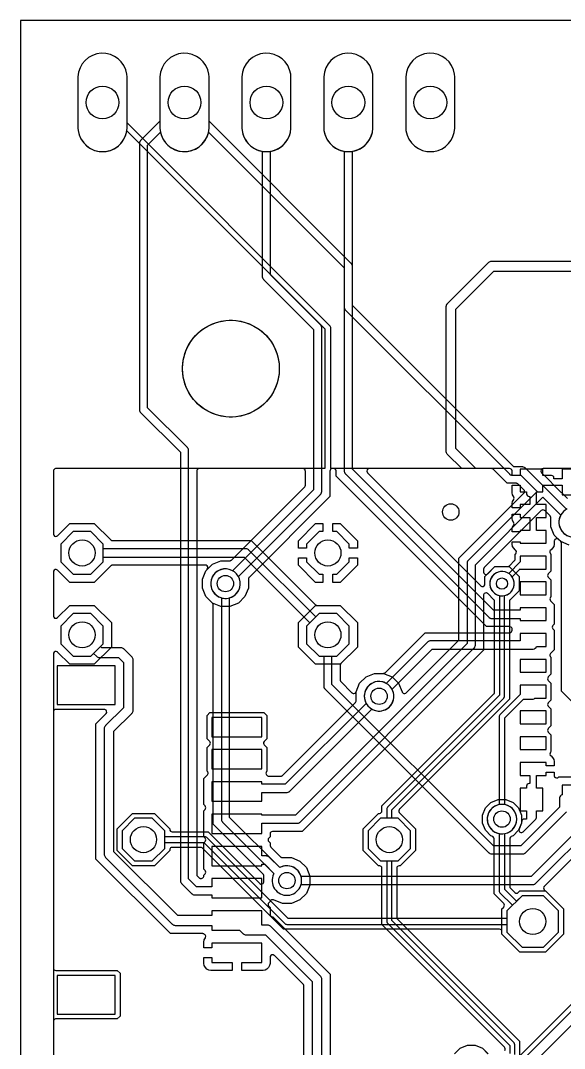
# Model space of a CAD drawing. Header units: millimetres. Extents: x 1.3 to 44.8, y 11.4 to 81.9.
# Drawn here: x 1.27 to 18.13, y 50.04 to 81.92 of the extents above; entities that cross this region are included whole.
import ezdxf

# ---------------------------------------------------------------- set-up
doc = ezdxf.new("R2010")
doc.units = ezdxf.units.MM

msp = doc.modelspace()

# ---------------------------------------------------------------- linework, layer by layer
at = {"layer": '16_copper'}
for points in [[(3.922, 77.858, 0.357806), (4.572, 78.576), (4.572, 80.174), (4.565, 80.249, 0.906347), (3.048, 80.174), (3.048, 78.576), (3.055, 78.501, 0.385742), (3.847, 77.851)], [(8.752, 55.305), (7.202, 55.305), (7.202, 55.055), (6.72, 55.055), (6.477, 55.298), (6.477, 68.58), (6.476, 68.585), (6.477, 68.591, 0.111436), (6.46, 68.644), (6.455, 68.65), (6.45, 68.658), (6.444, 68.665), (6.44, 68.67), (5.207, 69.903), (5.207, 78.052), (5.605, 78.451), (5.61, 78.428, 0.862606), (7.112, 78.576), (7.112, 80.174), (7.105, 80.249, 0.906347), (5.588, 80.174), (5.588, 78.793), (4.99, 78.195), (4.987, 78.191), (4.983, 78.187, 0.11143), (4.957, 78.137), (4.956, 78.13), (4.954, 78.12), (4.954, 78.111), (4.953, 78.105), (4.953, 69.85), (4.954, 69.845), (4.953, 69.839, 0.111436), (4.97, 69.786), (4.975, 69.78), (4.98, 69.772), (4.986, 69.765), (4.99, 69.76), (6.223, 68.527), (6.223, 55.245), (6.224, 55.24), (6.223, 55.234, 0.111436), (6.24, 55.181), (6.245, 55.175), (6.25, 55.167), (6.256, 55.16), (6.26, 55.155), (6.578, 54.838), (6.582, 54.834), (6.586, 54.83, 0.11143), (6.635, 54.805), (6.642, 54.804), (6.652, 54.801), (6.661, 54.801), (6.668, 54.8), (7.202, 54.8), (7.202, 54.705), (8.752, 54.705)], [(7.709, 64.003, 0.493144), (8.031, 64.655), (8.02, 64.673), (10.567, 67.22), (10.571, 67.224), (10.575, 67.228, 0.11143), (10.6, 67.278), (10.601, 67.285), (10.604, 67.295), (10.604, 67.304), (10.604, 67.31), (10.604, 72.39), (10.604, 72.395), (10.604, 72.401, 0.111436), (10.587, 72.454), (10.583, 72.46), (10.577, 72.468), (10.571, 72.475), (10.567, 72.48), (9.017, 74.03), (9.017, 77.861), (9.075, 77.873, 0.330355), (9.652, 78.576), (9.652, 80.174), (9.645, 80.249, 0.906347), (8.128, 80.174), (8.128, 78.576), (8.135, 78.501, 0.303346), (8.705, 77.873), (8.763, 77.861), (8.763, 73.978), (8.764, 73.972), (8.763, 73.967, 0.111436), (8.78, 73.913), (8.785, 73.908), (8.79, 73.899), (8.796, 73.893), (8.8, 73.888), (10.351, 72.337), (10.351, 67.363), (7.841, 64.853), (7.823, 64.863, 1), (7.417, 64.042), (7.473, 64.019, 0.098491), (7.65, 63.995)], [(14.082, 77.858, 0.357806), (14.732, 78.576), (14.732, 80.174), (14.725, 80.249, 0.906347), (13.208, 80.174), (13.208, 78.576), (13.215, 78.501, 0.385742), (14.007, 77.851)], [(6.877, 55.309, 0.353397), (6.947, 55.374), (6.947, 55.379), (6.948, 55.385), (6.948, 55.41), (6.989, 55.451, 0.414222), (6.989, 55.559), (6.948, 55.6), (6.948, 56.41), (6.989, 56.451, 0.414222), (6.989, 56.559), (6.948, 56.6), (6.948, 57.41), (6.989, 57.451, 0.414222), (6.989, 57.559), (6.948, 57.6), (6.948, 58.41), (7.061, 58.523), (7.064, 58.528, 0.294747), (7.075, 58.609), (7.073, 58.614, 0.04807), (7.061, 58.631), (7.05, 58.642), (7.05, 59.368), (7.133, 59.451), (7.136, 59.456, 0.39257), (7.133, 59.559), (7.05, 59.642), (7.05, 60.368), (7.139, 60.457), (8.815, 60.457), (8.904, 60.368), (8.904, 59.642), (8.821, 59.559), (8.818, 59.554, 0.39257), (8.821, 59.451), (8.904, 59.368), (8.904, 58.642), (8.893, 58.631), (8.89, 58.626, 0.311053), (8.893, 58.523), (8.91, 58.506, 0.144304), (8.948, 58.485), (8.956, 58.485), (8.964, 58.483), (9.336, 58.483), (9.344, 58.485), (9.353, 58.485, 0.087654), (9.377, 58.496), (9.383, 58.501), (9.389, 58.506), (11.649, 60.765), (11.654, 60.772), (11.66, 60.779, 0.087651), (11.67, 60.803), (11.67, 60.811), (11.671, 60.819), (11.671, 61.101), (11.78, 61.363), (11.98, 61.563), (12.241, 61.671), (12.524, 61.671), (12.785, 61.563), (12.985, 61.363), (13.097, 61.093), (13.102, 61.084), (13.107, 61.076, 0.383476), (13.207, 61.057), (13.213, 61.061), (13.222, 61.068), (14.837, 62.683), (14.842, 62.69), (14.847, 62.696, 0.01577), (14.85, 62.7), (14.852, 62.706), (14.852, 62.707), (14.853, 62.709), (14.856, 62.716, 0.015767), (14.857, 62.721), (14.858, 62.725), (14.858, 62.728), (14.858, 62.732), (14.859, 62.737), (14.859, 65.245), (16.87, 67.256), (16.872, 67.258, 0.403381), (16.87, 67.364), (16.692, 67.542), (16.685, 67.547), (16.679, 67.552, 0.087664), (16.654, 67.562), (16.647, 67.563), (16.638, 67.564), (16.352, 67.564), (15.917, 67.999), (15.911, 68.004), (15.904, 68.009, 0.087651), (15.879, 68.019), (15.872, 68.02), (15.863, 68.021), (10.935, 68.021), (10.929, 68.02, 0.392588), (10.858, 67.945), (10.858, 67.152), (8.354, 64.647), (8.348, 64.64), (8.343, 64.634, 0.087651), (8.333, 64.609), (8.332, 64.602), (8.331, 64.593), (8.331, 64.311), (8.223, 64.05), (8.023, 63.85), (7.761, 63.741), (7.479, 63.741), (7.217, 63.85), (7.017, 64.05), (6.909, 64.311), (6.909, 64.594), (7.017, 64.855), (7.217, 65.055), (7.479, 65.164), (7.761, 65.164), (7.769, 65.165), (7.778, 65.166, 0.087654), (7.802, 65.176), (7.808, 65.181), (7.815, 65.186), (10.074, 67.445), (10.079, 67.452), (10.085, 67.459, 0.087651), (10.095, 67.483), (10.095, 67.491), (10.097, 67.499), (10.097, 67.945), (10.096, 67.951, 0.392588), (10.02, 68.021), (6.807, 68.021), (6.802, 68.02, 0.392588), (6.731, 67.945), (6.731, 55.434), (6.732, 55.426), (6.733, 55.417, 0.087644), (6.743, 55.393), (6.748, 55.387), (6.753, 55.38), (6.803, 55.331), (6.81, 55.326), (6.816, 55.32, 0.079388), (6.841, 55.31), (6.848, 55.31), (6.857, 55.308), (6.872, 55.308)], [(8.752, 57.976), (9.525, 57.976), (9.53, 57.976), (9.536, 57.976, 0.111436), (9.589, 57.993), (9.595, 57.997), (9.603, 58.003), (9.61, 58.009), (9.615, 58.013), (12.162, 60.56), (12.18, 60.549, 1), (12.585, 61.371), (12.53, 61.394, 0.668178), (11.972, 60.757), (11.982, 60.739), (9.472, 58.23), (8.752, 58.23), (8.752, 58.305), (7.202, 58.305), (7.202, 57.705), (8.752, 57.705)], [(16.75, 53.023), (16.192, 53.58), (16.192, 54.37), (16.247, 54.424), (16.25, 54.429, 0.39257), (16.247, 54.532), (15.951, 54.828), (15.951, 56.539), (15.951, 56.541), (15.951, 56.542, 0.218353), (15.922, 56.599), (15.913, 56.604), (15.906, 56.609, 0.00789), (15.904, 56.61), (15.847, 56.633), (15.676, 56.805), (15.583, 57.029), (15.583, 57.271), (15.676, 57.495), (15.847, 57.667), (16.071, 57.76), (16.314, 57.76), (16.538, 57.667), (16.709, 57.495), (16.802, 57.271), (16.802, 57.029), (16.709, 56.805), (16.538, 56.633), (16.481, 56.61, 0.229641), (16.437, 56.56), (16.435, 56.549), (16.434, 56.542, 0.007896), (16.434, 56.539), (16.434, 55.059), (16.435, 55.051), (16.436, 55.042, 0.087654), (16.446, 55.018), (16.451, 55.012), (16.456, 55.005), (16.588, 54.873), (16.593, 54.87, 0.392527), (16.696, 54.873), (16.75, 54.927), (17.54, 54.927), (18.097, 54.37), (18.097, 53.58), (17.54, 53.023)], [(17.945, 53.644), (17.945, 54.306), (17.476, 54.775), (16.814, 54.775), (16.642, 54.604), (16.281, 54.964), (16.281, 56.701), (16.282, 56.701, 1), (16.103, 57.599), (16.045, 57.584, 0.767326), (16.103, 56.701), (16.104, 56.701), (16.104, 54.927), (16.104, 54.926), (16.104, 54.925, 0.133453), (16.117, 54.88), (16.13, 54.865), (16.516, 54.478), (16.345, 54.306), (16.345, 53.644), (16.814, 53.175), (17.476, 53.175)], [(9.614, 54.796, 1), (9.436, 55.694), (9.378, 55.679), (9.322, 55.656), (9.304, 55.645), (8.98, 55.97), (8.976, 55.973), (8.972, 55.977, 0.11143), (8.922, 56.003), (8.915, 56.004), (8.905, 56.006), (8.896, 56.006), (8.89, 56.007), (8.752, 56.007), (8.752, 56.305), (7.202, 56.305), (7.202, 55.705), (8.752, 55.705), (8.752, 55.753), (8.837, 55.753), (9.125, 55.466), (9.114, 55.448, 0.577348), (9.555, 54.788)]]:
    msp.add_lwpolyline(points, format="xyb", close=True, dxfattribs=at)
for points in [[(18.194, 66.758), (16.917, 68.035), (16.913, 68.038), (16.909, 68.042, 0.11143), (16.86, 68.068), (16.853, 68.069), (16.843, 68.071), (16.834, 68.071), (16.828, 68.072), (16.563, 68.072), (11.557, 73.078), (11.557, 77.861), (11.615, 77.873, 0.330355), (12.192, 78.576), (12.192, 80.174), (12.185, 80.249, 0.906347), (10.668, 80.174), (10.668, 78.576), (10.675, 78.501, 0.303346), (11.245, 77.873), (11.303, 77.861), (11.303, 73.025), (11.304, 73.02), (11.303, 73.014, 0.111436), (11.32, 72.961), (11.325, 72.955), (11.33, 72.947), (11.336, 72.94), (11.34, 72.935), (16.42, 67.855), (16.424, 67.852), (16.428, 67.848, 0.11143), (16.478, 67.822), (16.485, 67.821), (16.495, 67.819), (16.504, 67.819), (16.51, 67.818), (16.775, 67.818), (17.283, 67.31), (15.15, 65.177), (15.147, 65.173), (15.143, 65.169, 0.11143), (15.117, 65.12), (15.116, 65.113), (15.114, 65.103), (15.114, 65.094), (15.113, 65.088), (15.113, 62.6), (9.79, 57.277), (8.752, 57.277), (8.752, 57.305), (7.202, 57.305), (7.202, 56.705), (8.752, 56.705), (8.752, 57.023), (9.843, 57.023), (9.848, 57.024), (9.853, 57.023, 0.111436), (9.907, 57.04), (9.912, 57.045), (9.921, 57.05), (9.927, 57.056), (9.932, 57.06), (15.33, 62.458), (15.333, 62.462), (15.337, 62.466, 0.11143), (15.363, 62.515), (15.364, 62.522), (15.366, 62.532), (15.366, 62.541), (15.367, 62.548), (15.367, 65.035), (17.463, 67.13), (18.015, 66.578), (18.004, 66.56, 1), (18.826, 66.155)], [(30.493, 68.021), (17.474, 68.021), (17.471, 68.021), (17.468, 68.021, 0.54841), (17.408, 67.908), (17.413, 67.901), (17.417, 67.895, 0.015772), (17.42, 67.891), (17.598, 67.713), (17.598, 67.713), (17.866, 67.445), (17.866, 67.445), (18.22, 67.091)], [(18.274, 65.646), (18.012, 65.755), (17.812, 65.955), (17.704, 66.216), (17.704, 66.498), (17.703, 66.507), (17.702, 66.515, 0.087654), (17.692, 66.54), (17.687, 66.545), (17.681, 66.552), (17.516, 66.717), (17.512, 66.721, 0.39257), (17.409, 66.717), (15.643, 64.952), (15.638, 64.945), (15.633, 64.939, 0.087651), (15.623, 64.914), (15.622, 64.907), (15.621, 64.898), (15.621, 64.815), (15.621, 64.813), (15.621, 64.81, 0.54841), (15.734, 64.749), (15.741, 64.754), (15.748, 64.758, 0.015772), (15.751, 64.761), (15.973, 64.983), (16.412, 64.983), (16.723, 64.672), (16.723, 64.233), (16.443, 63.953), (16.438, 63.946), (16.433, 63.94, 0.087651), (16.423, 63.915), (16.422, 63.908), (16.421, 63.899), (16.421, 60.865), (13.014, 57.458), (13.012, 57.456), (13.01, 57.454), (13.007, 57.449), (13.007, 57.449), (13.007, 57.449), (13.005, 57.447), (13.001, 57.44, 0.235825), (12.998, 57.372), (13.002, 57.367), (13.002, 57.367), (13.002, 57.367), (13.003, 57.365), (13.007, 57.358, 0.0185), (13.01, 57.354), (13.014, 57.35), (13.014, 57.35), (13.513, 56.852), (13.513, 56.178), (13.037, 55.702), (13.005, 55.702, 0.414214), (12.929, 55.626), (12.929, 54.101), (12.93, 54.093), (12.93, 54.084, 0.087654), (12.941, 54.06), (12.946, 54.054), (12.951, 54.047), (16.739, 50.26), (16.739, 49.753)], [(16.586, 49.848), (16.586, 50.165), (16.585, 50.173), (16.584, 50.182, 0.087654), (16.574, 50.206), (16.569, 50.212), (16.564, 50.219), (12.776, 54.007), (12.776, 55.855), (12.974, 55.855), (13.36, 56.241), (13.36, 56.789), (12.974, 57.175), (12.776, 57.175), (12.776, 57.436), (16.246, 60.906), (16.251, 60.913), (16.257, 60.919, 0.087651), (16.267, 60.944), (16.268, 60.951), (16.269, 60.96), (16.269, 64.081), (16.314, 64.094, 1), (16.071, 64.811), (16.025, 64.792, 0.714263), (16.116, 64.081), (16.116, 60.992), (12.646, 57.521), (12.641, 57.515), (12.636, 57.508, 0.087651), (12.626, 57.484), (12.625, 57.476), (12.624, 57.468), (12.624, 57.175), (12.426, 57.175), (12.04, 56.789), (12.04, 56.241), (12.426, 55.855), (12.624, 55.855), (12.624, 53.975), (12.625, 53.967), (12.626, 53.958, 0.087654), (12.636, 53.934), (12.641, 53.928), (12.646, 53.921), (16.434, 50.133), (16.434, 49.879)], [(16.281, 49.974, 0.331252), (16.269, 50.08), (16.264, 50.086), (16.259, 50.093), (12.471, 53.88), (12.471, 55.626), (12.471, 55.632, 0.372127), (12.401, 55.701), (12.395, 55.702), (12.363, 55.702), (11.887, 56.178), (11.887, 56.852), (12.363, 57.328), (12.395, 57.328, 0.414214), (12.471, 57.404), (12.471, 57.562), (15.942, 61.032), (15.947, 61.039), (15.952, 61.046, 0.087651), (15.962, 61.07), (15.963, 61.078), (15.964, 61.086), (15.964, 63.899), (15.963, 63.908), (15.962, 63.916, 0.087654), (15.952, 63.94), (15.947, 63.946), (15.942, 63.953), (15.751, 64.144), (15.749, 64.145), (15.747, 64.147, 0.54841), (15.624, 64.11), (15.623, 64.102), (15.621, 64.094, 0.01577), (15.621, 64.09), (15.621, 62.39), (10, 56.769), (9.082, 56.769), (9.077, 56.768, 0.392588), (9.006, 56.693), (9.006, 56.6), (8.965, 56.559, 0.414222), (8.965, 56.451), (9.006, 56.41), (9.006, 56.334), (9.007, 56.329), (9.007, 56.326), (9.007, 56.324), (9.008, 56.317, 0.087654), (9.018, 56.293), (9.023, 56.287), (9.028, 56.28), (9.33, 55.979), (9.337, 55.973), (9.344, 55.968, 0.087651), (9.368, 55.958), (9.376, 55.957), (9.384, 55.956), (9.666, 55.956), (9.928, 55.848), (10.128, 55.648), (10.236, 55.386), (10.236, 55.104), (10.128, 54.842), (9.928, 54.642), (9.666, 54.534), (9.384, 54.534), (9.111, 54.647), (9.102, 54.649), (9.093, 54.652, 0.276848), (9.016, 54.615), (9.013, 54.607), (8.965, 54.559), (8.962, 54.554, 0.392535), (8.965, 54.451), (9.006, 54.41), (9.006, 54.194), (9.007, 54.188, 0.237984), (9.042, 54.13), (9.046, 54.127, 0.093668), (9.082, 54.118), (9.089, 54.118), (10.865, 52.342), (10.865, 29.659)], [(10.611, 29.329), (10.611, 52.173), (10.61, 52.179), (10.61, 52.185, 0.153128), (10.577, 52.27), (10.566, 52.281), (9.028, 53.819), (9.024, 53.823), (9.02, 53.827, 0.153125), (8.936, 53.863), (8.92, 53.864), (8.752, 53.864), (8.752, 54.305), (7.202, 54.305), (7.202, 54.157), (6.144, 54.157), (4.166, 56.136), (4.166, 59.878), (4.716, 60.429), (4.72, 60.433), (4.724, 60.437, 0.153125), (4.76, 60.521), (4.761, 60.537), (4.761, 62.073), (4.76, 62.079), (4.76, 62.085, 0.153128), (4.727, 62.17), (4.716, 62.181), (4.478, 62.419), (4.474, 62.423), (4.47, 62.427, 0.153125), (4.386, 62.463), (4.37, 62.464), (3.792, 62.464), (3.75, 62.506), (3.835, 62.591), (3.835, 63.139), (3.449, 63.525), (2.901, 63.525), (2.515, 63.139), (2.515, 62.591), (2.901, 62.205), (3.449, 62.205), (3.534, 62.29), (3.621, 62.204), (3.625, 62.2), (3.629, 62.196, 0.153125), (3.713, 62.16), (3.729, 62.159), (4.307, 62.159), (4.456, 62.01), (4.456, 60.6), (3.905, 60.049), (3.902, 60.045), (3.898, 60.041, 0.153125), (3.862, 59.957), (3.861, 59.941), (3.861, 56.073), (3.861, 56.067), (3.861, 56.062, 0.153128), (3.895, 55.977), (3.905, 55.965), (5.974, 53.897), (5.978, 53.894), (5.982, 53.889, 0.153125), (6.066, 53.853), (6.081, 53.853), (7.202, 53.853), (7.202, 53.705), (8.061, 53.705), (8.163, 53.604), (8.167, 53.6), (8.171, 53.596, 0.153125), (8.255, 53.56), (8.271, 53.559), (8.857, 53.559), (10.306, 52.11), (10.306, 29.329)], [(10.052, 42.018), (10.052, 51.973), (10.051, 51.982), (10.05, 51.99, 0.087654), (10.04, 52.015), (10.035, 52.02), (10.03, 52.027), (9.136, 52.921), (9.134, 52.923), (9.132, 52.925, 0.548399), (9.009, 52.888), (9.008, 52.879), (9.006, 52.872, 0.01577), (9.006, 52.867), (9.006, 52.672), (8.989, 52.607), (8.955, 52.549), (8.908, 52.502), (8.85, 52.468), (8.785, 52.451), (8.127, 52.451), (8.127, 52.705), (8.752, 52.705), (8.752, 53.305), (7.202, 53.305), (7.202, 53.155), (6.948, 53.155), (6.948, 53.338), (6.965, 53.403), (7.002, 53.466), (7.004, 53.472), (7.007, 53.478, 0.233833), (6.99, 53.558), (6.972, 53.576, 0.144305), (6.934, 53.597), (6.926, 53.597), (6.918, 53.599), (5.913, 53.599), (3.607, 55.905), (3.607, 60.11), (3.92, 60.423), (3.921, 60.425), (3.923, 60.427, 0.54841), (3.886, 60.55), (3.878, 60.551), (3.87, 60.552, 0.01577), (3.866, 60.553), (2.362, 60.553), (2.357, 60.552, 0.392588), (2.286, 60.476), (2.286, 52.534), (2.287, 52.528, 0.392588), (2.362, 52.457), (4.265, 52.457), (4.354, 52.368), (4.354, 51.042), (4.265, 50.953), (2.362, 50.953), (2.357, 50.952, 0.392588), (2.286, 50.876), (2.286, 12.522)]]:
    msp.add_lwpolyline(points, format="xyb", dxfattribs=at)
for points in [[(9.881, 65.557), (9.881, 65.784), (10.416, 66.319), (10.643, 66.319), (10.643, 66.065), (10.521, 66.065), (10.135, 65.679), (10.135, 65.557)], [(11.455, 65.557), (11.455, 65.679), (11.069, 66.065), (10.947, 66.065), (10.947, 66.319), (11.174, 66.319), (11.709, 65.784), (11.709, 65.557)], [(3.835, 65.131), (3.835, 65.679), (3.449, 66.065), (2.901, 66.065), (2.515, 65.679), (2.515, 65.131), (2.901, 64.745), (3.449, 64.745)], [(10.416, 64.491), (9.881, 65.026), (9.881, 65.253), (10.135, 65.253), (10.135, 65.131), (10.521, 64.745), (10.643, 64.745), (10.643, 64.491)], [(10.947, 64.491), (10.947, 64.745), (11.069, 64.745), (11.455, 65.131), (11.455, 65.253), (11.709, 65.253), (11.709, 65.026), (11.174, 64.491)], [(10.416, 61.951), (9.881, 62.486), (9.881, 63.244), (10.416, 63.779), (11.174, 63.779), (11.709, 63.244), (11.709, 62.486), (11.174, 61.951)], [(11.455, 62.591), (11.455, 63.139), (11.069, 63.525), (10.521, 63.525), (10.135, 63.139), (10.135, 62.591), (10.521, 62.205), (11.069, 62.205)], [(4.202, 61.905), (2.402, 61.905), (2.402, 60.705), (4.202, 60.705)], [(8.752, 60.305), (7.202, 60.305), (7.202, 59.705), (8.752, 59.705)], [(8.752, 59.305), (7.202, 59.305), (7.202, 58.705), (8.752, 58.705)], [(5.74, 56.241), (5.74, 56.789), (5.354, 57.175), (4.806, 57.175), (4.42, 56.789), (4.42, 56.241), (4.806, 55.855), (5.354, 55.855)], [(7.169, 52.451), (7.104, 52.468), (7.046, 52.502), (6.999, 52.549), (6.965, 52.607), (6.948, 52.672), (6.948, 52.855), (7.202, 52.855), (7.202, 52.705), (7.827, 52.705), (7.827, 52.451)], [(4.202, 52.305), (2.402, 52.305), (2.402, 51.105), (4.202, 51.105)]]:
    msp.add_lwpolyline(points, close=True, dxfattribs=at)
msp.add_lwpolyline([(14.723, 49.875), (14.895, 50.047), (15.119, 50.14), (15.361, 50.14), (15.585, 50.047), (15.759, 49.873)], dxfattribs=at)
at = {"layer": '1_copper'}
for points in [[(11.602, 61.046), (11.603, 61.046, 0.218354), (11.659, 61.077), (11.662, 61.083), (11.668, 61.093), (11.78, 61.363), (11.98, 61.563), (12.241, 61.671), (12.523, 61.671), (12.532, 61.672), (12.54, 61.673, 0.087654), (12.565, 61.683), (12.57, 61.688), (12.577, 61.694), (13.812, 62.928), (16.428, 62.928), (16.433, 62.929, 0.218348), (16.488, 62.96), (16.492, 62.964, 0.106163), (16.504, 63.005), (16.504, 63.031), (16.504, 63.032, 0.374465), (16.449, 63.116), (16.441, 63.117), (16.434, 63.119, 0.01615), (16.429, 63.119), (15.717, 63.119), (11.049, 67.787), (11.049, 67.945), (11.048, 67.951, 0.392588), (10.973, 68.021), (10.884, 68.021), (10.884, 72.39), (10.884, 72.391), (10.884, 72.393, 0.133453), (10.87, 72.437), (10.858, 72.453), (4.572, 78.739), (4.572, 80.174), (4.565, 80.249, 0.906347), (3.048, 80.174), (3.048, 78.576), (3.055, 78.501, 0.859481), (4.564, 78.496), (10.706, 72.353), (10.706, 68.021), (2.362, 68.021), (2.357, 68.02, 0.392588), (2.286, 67.945), (2.286, 65.993), (2.286, 65.99), (2.286, 65.987, 0.54841), (2.399, 65.927), (2.406, 65.932), (2.413, 65.936, 0.015772), (2.416, 65.939), (2.796, 66.319), (3.554, 66.319), (4.065, 65.808), (4.072, 65.803), (4.078, 65.798, 0.087651), (4.103, 65.788), (4.11, 65.787), (4.119, 65.786), (8.413, 65.786), (10.397, 63.802), (10.404, 63.797), (10.41, 63.791, 0.087651), (10.435, 63.781), (10.442, 63.781), (10.451, 63.779), (11.174, 63.779), (11.709, 63.244), (11.709, 62.486), (11.198, 61.975), (11.193, 61.968), (11.188, 61.962, 0.087651), (11.178, 61.937), (11.177, 61.93), (11.176, 61.921), (11.176, 61.467), (11.177, 61.458), (11.178, 61.45, 0.087654), (11.188, 61.426), (11.193, 61.42), (11.198, 61.413), (11.543, 61.068), (11.551, 61.062), (11.559, 61.056, 0.144311), (11.601, 61.046)], [(17.558, 63.705), (16.758, 63.705), (16.758, 63.627), (15.928, 63.627), (11.557, 67.998), (11.557, 74.295), (11.556, 74.3), (11.557, 74.306, 0.111436), (11.54, 74.359), (11.535, 74.365), (11.53, 74.373), (11.524, 74.38), (11.52, 74.385), (7.112, 78.793), (7.112, 80.174), (7.105, 80.249, 0.906347), (5.588, 80.174), (5.588, 78.576), (5.595, 78.501, 0.820678), (7.09, 78.428), (7.095, 78.451), (11.303, 74.242), (11.303, 67.945), (11.304, 67.94), (11.303, 67.934, 0.111436), (11.32, 67.881), (11.325, 67.875), (11.33, 67.867), (11.336, 67.86), (11.34, 67.855), (15.785, 63.41), (15.789, 63.407), (15.793, 63.403, 0.11143), (15.843, 63.377), (15.85, 63.376), (15.86, 63.374), (15.869, 63.374), (15.875, 63.373), (16.758, 63.373), (16.758, 63.305), (17.558, 63.305)], [(9.002, 77.858, 0.357806), (9.652, 78.576), (9.652, 80.174), (9.645, 80.249, 0.906347), (8.128, 80.174), (8.128, 78.576), (8.135, 78.501, 0.385742), (8.927, 77.851)], [(11.542, 77.858, 0.357806), (12.192, 78.576), (12.192, 80.174), (12.185, 80.249, 0.906347), (10.668, 80.174), (10.668, 78.576), (10.675, 78.501, 0.385742), (11.467, 77.851)], [(14.082, 77.858, 0.357806), (14.732, 78.576), (14.732, 80.174), (14.725, 80.249, 0.906347), (13.208, 80.174), (13.208, 78.576), (13.215, 78.501, 0.385742), (14.007, 77.851)], [(16.504, 66.805), (16.504, 66.938), (16.521, 67.003), (16.558, 67.067), (16.561, 67.074), (16.564, 67.081, 0.16681), (16.564, 67.13), (16.561, 67.136), (16.558, 67.143), (16.521, 67.207), (16.504, 67.272), (16.504, 67.503), (16.758, 67.503), (16.758, 67.305), (16.955, 67.305), (16.955, 67.235), (16.956, 67.23, 0.392588), (17.032, 67.159), (17.058, 67.159), (17.058, 66.905), (16.758, 66.905), (16.758, 66.805)], [(16.504, 66.057), (16.504, 66.138), (16.521, 66.203), (16.558, 66.267), (16.561, 66.274), (16.564, 66.281, 0.166816), (16.564, 66.33), (16.561, 66.336), (16.558, 66.343), (16.521, 66.407), (16.504, 66.472), (16.504, 66.605), (16.758, 66.605), (16.758, 66.505), (17.058, 66.505), (17.058, 66.105), (16.758, 66.105), (16.758, 66.057)], [(16.266, 64.081, 0.532534), (16.509, 64.661), (16.758, 64.91), (16.758, 64.905), (17.558, 64.905), (17.558, 65.305), (16.758, 65.305), (16.758, 65.126), (16.401, 64.769), (16.36, 64.792, 1), (16.025, 64.113), (16.071, 64.094, 0.09849), (16.217, 64.074)], [(12.472, 60.511, 0.493144), (12.793, 61.163), (12.783, 61.181), (14.023, 62.421), (17.145, 62.421), (17.153, 62.421), (17.161, 62.421, 0.283796), (17.265, 62.505), (17.558, 62.505), (17.558, 62.905), (16.758, 62.905), (16.758, 62.675), (13.97, 62.675), (13.965, 62.674), (13.959, 62.674, 0.111436), (13.906, 62.657), (13.9, 62.653), (13.892, 62.647), (13.885, 62.641), (13.88, 62.637), (12.603, 61.36), (12.585, 61.371, 1), (12.18, 60.549), (12.235, 60.526, 0.098491), (12.412, 60.503)], [(16.282, 56.701, 0.820678), (16.282, 57.599), (16.281, 57.599), (16.281, 60.288), (16.864, 60.871), (17.145, 60.871), (17.154, 60.872), (17.162, 60.873, 0.1506), (17.209, 60.898), (17.214, 60.905), (17.214, 60.905), (17.558, 60.905), (17.558, 61.305), (16.758, 61.305), (16.758, 61.016), (16.13, 60.388), (16.129, 60.387), (16.128, 60.386, 0.133459), (16.106, 60.345), (16.104, 60.325), (16.104, 57.599), (16.103, 57.599, 0.936601), (16.222, 56.693)], [(17.945, 53.644), (17.945, 54.306), (17.476, 54.775), (16.814, 54.775), (16.345, 54.306), (16.345, 54.064), (9.562, 54.064), (7.048, 56.578), (7.047, 56.579), (7.046, 56.58, 0.133459), (7.005, 56.602), (6.985, 56.604), (5.74, 56.604), (5.74, 56.789), (5.354, 57.175), (4.806, 57.175), (4.42, 56.789), (4.42, 56.241), (4.806, 55.855), (5.354, 55.855), (5.74, 56.241), (5.74, 56.426), (6.948, 56.426), (9.462, 53.912), (9.463, 53.911), (9.464, 53.91, 0.133459), (9.505, 53.888), (9.525, 53.886), (16.345, 53.886), (16.345, 53.644), (16.814, 53.175), (17.476, 53.175)]]:
    msp.add_lwpolyline(points, format="xyb", close=True, dxfattribs=at)
for points in [[(19.575, 74.447), (15.875, 74.447), (15.869, 74.447), (15.864, 74.447, 0.153128), (15.779, 74.413), (15.767, 74.403), (14.497, 73.133), (14.494, 73.128), (14.489, 73.124, 0.153125), (14.453, 73.041), (14.453, 73.025), (14.453, 68.58), (14.453, 68.574), (14.453, 68.569, 0.153128), (14.487, 68.484), (14.497, 68.472), (14.948, 68.021), (12.077, 68.021), (12.074, 68.021), (12.071, 68.021, 0.54841), (12.01, 67.908), (12.015, 67.901), (12.019, 67.895, 0.015772), (12.023, 67.891), (15.532, 64.382), (15.534, 64.38), (15.536, 64.378, 0.54841), (15.659, 64.415), (15.66, 64.424), (15.662, 64.431, 0.01577), (15.662, 64.436), (15.662, 64.672), (15.973, 64.983), (16.368, 64.983), (16.377, 64.984), (16.385, 64.985, 0.087654), (16.41, 64.995), (16.415, 65), (16.422, 65.005), (16.583, 65.166), (16.588, 65.173), (16.594, 65.18, 0.087651), (16.604, 65.204), (16.604, 65.212), (16.605, 65.22), (16.605, 65.368), (16.619, 65.381, 0.438835), (16.603, 65.501), (16.602, 65.502), (16.555, 65.549), (16.521, 65.607), (16.504, 65.672), (16.504, 65.753), (16.758, 65.753), (16.758, 65.705), (17.558, 65.705), (17.558, 66.105), (17.258, 66.105), (17.258, 66.505), (17.558, 66.505), (17.558, 66.905), (17.258, 66.905), (17.258, 67.218), (17.258, 67.22, 0.051003), (17.26, 67.235), (17.26, 67.305), (17.458, 67.305), (17.458, 67.503), (17.728, 67.503), (17.733, 67.503, 0.034815), (17.744, 67.505), (17.744, 67.505), (18.058, 67.505), (18.058, 67.205), (18.458, 67.205)], [(18.458, 68.005), (18.058, 68.005), (18.058, 67.705), (17.804, 67.705), (17.804, 67.731, 0.414226), (17.728, 67.807), (17.458, 67.807), (17.458, 68.005), (16.758, 68.005), (16.758, 67.807), (16.504, 67.807), (16.504, 67.945), (16.503, 67.951, 0.392588), (16.428, 68.021), (15.379, 68.021), (14.757, 68.643), (14.757, 72.962), (15.938, 74.143), (19.638, 74.143)], [(18.212, 66.768, 0.66818), (18.268, 65.924)], [(18.458, 58.205), (18.058, 58.205), (18.058, 57.905), (18.054, 57.904, 0.246981), (17.975, 57.817), (17.974, 57.81), (17.971, 57.8), (17.971, 57.791), (17.971, 57.785), (17.971, 57.52), (16.775, 56.325), (15.928, 56.325), (10.922, 61.33), (10.922, 62.205), (11.069, 62.205), (11.455, 62.591), (11.455, 63.139), (11.069, 63.525), (10.521, 63.525), (10.418, 63.422), (8.345, 65.495), (8.341, 65.498), (8.337, 65.502, 0.11143), (8.287, 65.528), (8.28, 65.529), (8.27, 65.531), (8.261, 65.531), (8.255, 65.532), (3.835, 65.532), (3.835, 65.679), (3.449, 66.065), (2.901, 66.065), (2.515, 65.679), (2.515, 65.131), (2.901, 64.745), (3.449, 64.745), (3.835, 65.131), (3.835, 65.278), (8.202, 65.278), (10.238, 63.242), (10.135, 63.139), (10.135, 62.591), (10.521, 62.205), (10.668, 62.205), (10.668, 61.278), (10.669, 61.272), (10.668, 61.267, 0.111436), (10.685, 61.213), (10.69, 61.208), (10.695, 61.199), (10.701, 61.193), (10.705, 61.188), (15.785, 56.108), (15.789, 56.104), (15.793, 56.1, 0.11143), (15.843, 56.075), (15.85, 56.074), (15.86, 56.071), (15.869, 56.071), (15.875, 56.071), (16.828, 56.071), (16.833, 56.071), (16.838, 56.071, 0.111436), (16.892, 56.088), (16.897, 56.092), (16.906, 56.098), (16.912, 56.104), (16.917, 56.108), (18.187, 57.378)], [(20.162, 58.992), (18.034, 61.12), (18.034, 65.701), (18.033, 65.71), (18.032, 65.718, 0.087654), (18.022, 65.742), (18.017, 65.748), (18.012, 65.755), (17.942, 65.825), (17.94, 65.826), (17.938, 65.829, 0.54841), (17.815, 65.792), (17.814, 65.783), (17.812, 65.776, 0.01577), (17.812, 65.771), (17.812, 65.672), (17.795, 65.607), (17.761, 65.549), (17.714, 65.502), (17.713, 65.501, 0.410324), (17.684, 65.398), (17.688, 65.393), (17.691, 65.388, 0.0194), (17.697, 65.381), (17.71, 65.368), (17.71, 64.842), (17.627, 64.759), (17.624, 64.754, 0.39257), (17.627, 64.651), (17.71, 64.568), (17.71, 64.042), (17.699, 64.031, 0.414231), (17.699, 63.923), (17.812, 63.81), (17.812, 63.2), (17.771, 63.159, 0.414222), (17.771, 63.051), (17.812, 63.01), (17.812, 62.4), (17.699, 62.287), (17.696, 62.282, 0.294787), (17.684, 62.201), (17.686, 62.196, 0.048071), (17.699, 62.179), (17.71, 62.168), (17.71, 61.642), (17.627, 61.559), (17.624, 61.554, 0.39257), (17.627, 61.451), (17.71, 61.368), (17.71, 60.842), (17.627, 60.759), (17.624, 60.754, 0.39257), (17.627, 60.651), (17.71, 60.568), (17.71, 60.042), (17.627, 59.959), (17.624, 59.954, 0.39257), (17.627, 59.851), (17.71, 59.768), (17.71, 59.242), (17.697, 59.229, 0.438835), (17.713, 59.109), (17.714, 59.108), (17.761, 59.061), (17.795, 59.003), (17.812, 58.938), (17.812, 58.805), (17.558, 58.805), (17.558, 58.905), (16.758, 58.905), (16.758, 58.505), (17.058, 58.505), (17.058, 58.251), (17.032, 58.251, 0.414214), (16.955, 58.175), (16.955, 58.105), (16.758, 58.105), (16.758, 57.405), (16.955, 57.405), (16.955, 57.151), (16.878, 57.151), (16.873, 57.15, 0.353397), (16.803, 57.085), (16.803, 57.08), (16.802, 57.075), (16.802, 57.029), (16.724, 56.84), (16.722, 56.833), (16.72, 56.827, 0.747787), (16.848, 56.757), (17.238, 57.147), (17.243, 57.154), (17.249, 57.16, 0.087651), (17.259, 57.185), (17.259, 57.192), (17.26, 57.201), (17.26, 57.405), (17.458, 57.405), (17.458, 58.105), (17.26, 58.105), (17.26, 58.175), (17.259, 58.18, 0.034815), (17.258, 58.191), (17.258, 58.191), (17.258, 58.505), (17.558, 58.505), (17.558, 58.605), (17.812, 58.605), (17.812, 58.502), (17.812, 58.499), (17.812, 58.496, 0.524412), (17.92, 58.433), (17.923, 58.435), (17.925, 58.436), (17.932, 58.441), (17.938, 58.445, 0.011376), (17.942, 58.448), (17.953, 58.459), (18.563, 58.459)], [(19.431, 56.992), (17.548, 55.11), (17.548, 55.11), (17.496, 55.058), (17.495, 55.055), (17.493, 55.053, 0.428598), (17.53, 54.93), (17.538, 54.929), (18.097, 54.37), (18.097, 53.58), (17.54, 53.023), (16.75, 53.023), (16.192, 53.58), (16.192, 53.658), (16.192, 53.663, 0.392588), (16.116, 53.734), (9.425, 53.734), (6.907, 56.251), (6.901, 56.256), (6.894, 56.262, 0.087651), (6.87, 56.272), (6.862, 56.273), (6.853, 56.274), (5.969, 56.274), (5.963, 56.273, 0.315153), (5.896, 56.218), (5.895, 56.213, 0.035198), (5.893, 56.198), (5.893, 56.178), (5.417, 55.702), (4.743, 55.702), (4.267, 56.178), (4.267, 56.852), (4.743, 57.328), (5.417, 57.328), (5.893, 56.852), (5.893, 56.832, 0.414214), (5.969, 56.756), (7.085, 56.756), (8.684, 55.158), (8.686, 55.156), (8.688, 55.154, 0.54841), (8.811, 55.191), (8.812, 55.199), (8.814, 55.207, 0.01577), (8.814, 55.211), (8.814, 55.386), (8.813, 55.394), (8.812, 55.403, 0.087654), (8.802, 55.427), (8.797, 55.433), (8.791, 55.44), (7.239, 56.992), (7.239, 63.796), (7.238, 63.805), (7.237, 63.813, 0.087654), (7.227, 63.837), (7.222, 63.843), (7.217, 63.85), (7.017, 64.05), (6.909, 64.311), (6.909, 64.594), (7.017, 64.855), (7.056, 64.894), (7.057, 64.896), (7.059, 64.898, 0.54841), (7.022, 65.021), (7.014, 65.022), (7.007, 65.024, 0.015781), (7.002, 65.024), (4.119, 65.024), (4.11, 65.023), (4.102, 65.022, 0.087654), (4.077, 65.012), (4.072, 65.007), (4.065, 65.002), (3.554, 64.491), (2.796, 64.491), (2.416, 64.871), (2.414, 64.872), (2.412, 64.875, 0.54841), (2.289, 64.838), (2.288, 64.829), (2.286, 64.822, 0.01577), (2.286, 64.817), (2.286, 63.453), (2.286, 63.45), (2.286, 63.447, 0.54841), (2.399, 63.387), (2.406, 63.392), (2.413, 63.396, 0.015772), (2.416, 63.399), (2.796, 63.779), (3.554, 63.779), (4.089, 63.244), (4.089, 62.486), (3.554, 61.951), (2.796, 61.951), (2.416, 62.331), (2.414, 62.332), (2.412, 62.335, 0.54841), (2.289, 62.298), (2.288, 62.289), (2.286, 62.282, 0.01577), (2.286, 62.277), (2.286, 49.917)], [(18.923, 57.203), (17.092, 55.372), (9.964, 55.372), (9.959, 55.392, 0.453093), (9.322, 55.656), (9.304, 55.645), (7.747, 57.203), (7.747, 64.013), (7.767, 64.019, 1), (7.473, 64.886), (7.417, 64.863, 0.66818), (7.473, 64.019), (7.493, 64.013), (7.493, 57.15), (7.494, 57.145), (7.493, 57.139, 0.111436), (7.51, 57.086), (7.515, 57.08), (7.52, 57.072), (7.526, 57.065), (7.53, 57.06), (9.125, 55.466), (9.114, 55.448, 0.577348), (9.555, 54.788), (9.614, 54.796, 0.267949), (9.959, 55.098), (9.964, 55.118), (17.145, 55.118), (17.15, 55.119), (17.156, 55.118, 0.111436), (17.209, 55.135), (17.215, 55.14), (17.223, 55.145), (17.23, 55.151), (17.235, 55.155), (19.14, 57.06)], [(12.94, 45.352), (18.871, 51.283), (20.955, 51.283, 0.172369), (21.051, 51.317), (21.063, 51.327), (25.566, 55.83), (25.569, 55.835), (25.573, 55.838, 0.153125), (25.609, 55.922), (25.61, 55.938), (25.61, 57.405), (25.658, 57.405), (25.658, 58.205), (25.258, 58.205), (25.258, 57.405), (25.305, 57.405), (25.305, 56.001), (20.892, 51.587), (18.808, 51.587), (18.802, 51.587), (18.797, 51.587, 0.153128), (18.712, 51.553), (18.7, 51.543), (13.487, 46.33)]]:
    msp.add_lwpolyline(points, format="xyb", dxfattribs=at)
for points in [[(9.881, 65.557), (9.881, 65.784), (10.416, 66.319), (10.643, 66.319), (10.643, 66.065), (10.521, 66.065), (10.135, 65.679), (10.135, 65.557)], [(11.455, 65.557), (11.455, 65.679), (11.069, 66.065), (10.947, 66.065), (10.947, 66.319), (11.174, 66.319), (11.709, 65.784), (11.709, 65.557)], [(10.416, 64.491), (9.881, 65.026), (9.881, 65.253), (10.135, 65.253), (10.135, 65.131), (10.521, 64.745), (10.643, 64.745), (10.643, 64.491)], [(10.947, 64.491), (10.947, 64.745), (11.069, 64.745), (11.455, 65.131), (11.455, 65.253), (11.709, 65.253), (11.709, 65.026), (11.174, 64.491)], [(17.558, 64.505), (16.758, 64.505), (16.758, 64.105), (17.558, 64.105)], [(3.835, 62.591), (3.835, 63.139), (3.449, 63.525), (2.901, 63.525), (2.515, 63.139), (2.515, 62.591), (2.901, 62.205), (3.449, 62.205)], [(17.558, 62.105), (16.758, 62.105), (16.758, 61.705), (17.558, 61.705)], [(17.558, 60.505), (16.758, 60.505), (16.758, 60.105), (17.558, 60.105)], [(17.558, 59.705), (16.758, 59.705), (16.758, 59.305), (17.558, 59.305)], [(13.36, 56.241), (13.36, 56.789), (12.974, 57.175), (12.426, 57.175), (12.04, 56.789), (12.04, 56.241), (12.426, 55.855), (12.974, 55.855)]]:
    msp.add_lwpolyline(points, close=True, dxfattribs=at)
for points in [[(13.77, 46.828), (18.682, 51.74)], [(14.721, 49.873), (14.895, 50.047), (15.119, 50.14), (15.361, 50.14), (15.585, 50.047), (15.757, 49.875)]]:
    msp.add_lwpolyline(points, dxfattribs=at)
at = {"layer": 'drills_NPTH'}
msp.add_circle((7.79, 71.12), 1.5, dxfattribs=at)
at = {"layer": 'drills_PTH'}
for centre, radius in [((3.81, 79.375), 0.508), ((6.35, 79.375), 0.508), ((8.89, 79.375), 0.508), ((11.43, 79.375), 0.508), ((13.97, 79.375), 0.508), ((3.175, 65.405), 0.406), ((10.795, 65.405), 0.406), ((3.175, 62.865), 0.406), ((10.795, 62.865), 0.406), ((5.08, 56.515), 0.406), ((12.7, 56.515), 0.406), ((17.145, 53.975), 0.406)]:
    msp.add_circle(centre, radius, dxfattribs=at)
at = {"layer": 'drills_via_1_16'}
for centre, radius in [((14.605, 66.675), 0.254), ((7.62, 64.453), 0.254), ((16.192, 64.453), 0.175), ((12.383, 60.96), 0.254), ((16.192, 57.15), 0.254), ((9.525, 55.245), 0.254)]:
    msp.add_circle(centre, radius, dxfattribs=at)
at = {"layer": 'holes'}
msp.add_lwpolyline([(9.29, 71.066), (9.282, 70.96), (9.267, 70.853), (9.244, 70.749), (9.214, 70.646), (9.177, 70.546), (9.132, 70.448), (9.081, 70.354), (9.023, 70.264), (8.959, 70.178), (8.889, 70.097), (8.813, 70.021), (8.732, 69.951), (8.646, 69.887), (8.556, 69.829), (8.462, 69.778), (8.364, 69.733), (8.264, 69.696), (8.161, 69.666), (8.056, 69.643), (7.95, 69.628), (7.844, 69.62), (7.736, 69.62), (7.63, 69.628), (7.524, 69.643), (7.419, 69.666), (7.316, 69.696), (7.216, 69.733), (7.118, 69.778), (7.024, 69.829), (6.934, 69.887), (6.848, 69.951), (6.767, 70.021), (6.691, 70.097), (6.621, 70.178), (6.557, 70.264), (6.499, 70.354), (6.448, 70.448), (6.403, 70.546), (6.366, 70.646), (6.336, 70.749), (6.313, 70.853), (6.298, 70.96), (6.29, 71.066), (6.29, 71.174), (6.298, 71.28), (6.313, 71.386), (6.336, 71.491), (6.366, 71.594), (6.403, 71.694), (6.448, 71.792), (6.499, 71.886), (6.557, 71.976), (6.621, 72.062), (6.691, 72.143), (6.767, 72.219), (6.848, 72.289), (6.934, 72.353), (7.024, 72.411), (7.118, 72.462), (7.216, 72.507), (7.316, 72.544), (7.419, 72.574), (7.524, 72.597), (7.63, 72.612), (7.736, 72.62), (7.844, 72.62), (7.95, 72.612), (8.056, 72.597), (8.161, 72.574), (8.264, 72.544), (8.364, 72.507), (8.462, 72.462), (8.556, 72.411), (8.646, 72.353), (8.732, 72.289), (8.813, 72.219), (8.889, 72.143), (8.959, 72.062), (9.023, 71.976), (9.081, 71.886), (9.132, 71.792), (9.177, 71.694), (9.214, 71.594), (9.244, 71.491), (9.267, 71.386), (9.282, 71.28), (9.29, 71.174), (9.29, 71.066)], close=True, dxfattribs=at)
at = {"layer": 'outline'}
msp.add_lwpolyline([(1.27, 11.43), (44.81, 11.43), (44.81, 81.915), (1.27, 81.915), (1.27, 11.43)], close=True, dxfattribs=at)

doc.saveas('drawing.dxf')
